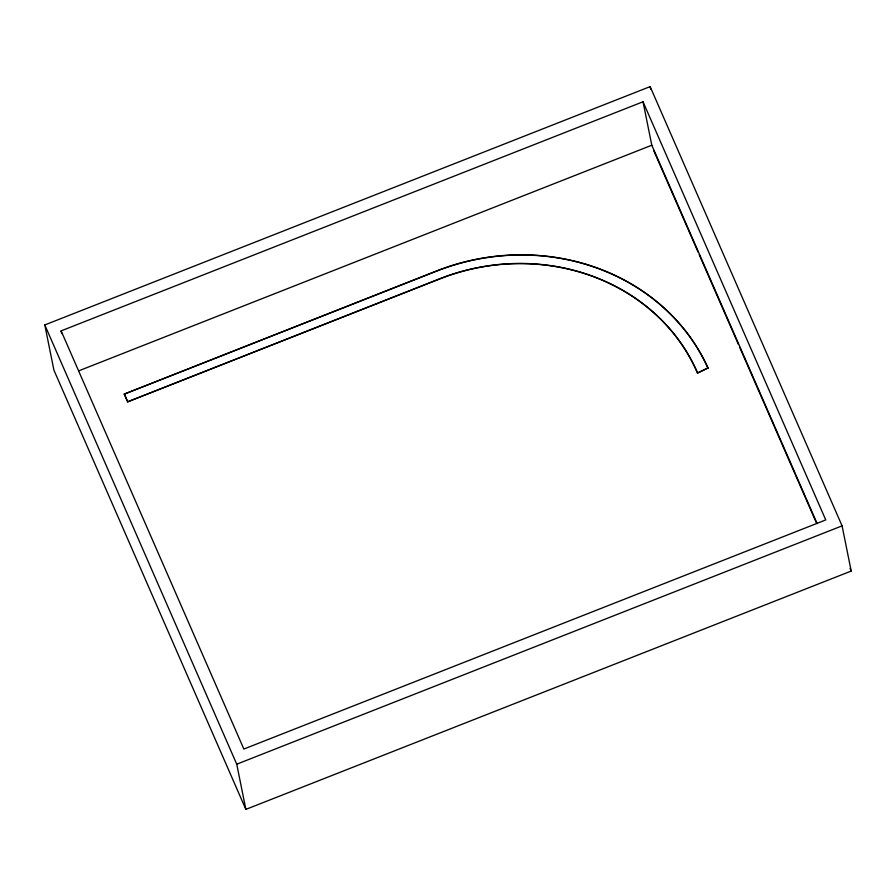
<?xml version="1.0" encoding="UTF-8"?>
<svg xmlns="http://www.w3.org/2000/svg" width="896" height="896" viewBox="0 0 896 896"><rect width="100%" height="100%" fill="white"/><g stroke="black" fill="none" stroke-linecap="round" stroke-linejoin="round"><path stroke-width="1.34" d="M127.669 401.822L440.07 278.634A198.946 180.454 -11.4 0 1 697.525 372.949L707.974 367.965L697.558 373.117A198.946 180.454 -11.4 0 0 440.104 278.813L127.669 401.822L124.298 394.094L436.688 270.906A210.56 190.994 -11.4 0 1 707.974 367.965M44.8 324.946L650.138 86.61L842.083 525.862L851.2 571.054L245.862 809.39L53.917 370.138L44.8 324.946L236.746 764.198L245.862 809.39M61.118 330.882L643.026 101.774L825.765 519.938L243.858 749.045L61.118 330.882L61.667 333.592M78.994 370.742L651.795 145.219L643.026 101.774M124.298 394.094L436.733 271.085A210.56 190.994 -11.4 0 1 708.008 368.144M236.746 764.198L842.083 525.862M850.08 568.49L851.2 571.054M651.795 145.219L817.152 523.622M653.822 150.808L698.107 252.146M699.227 254.71L738.461 344.501M739.581 347.066L816.379 522.794M124.264 393.915L127.635 401.643M650.138 86.61L650.698 89.354"/></g></svg>
